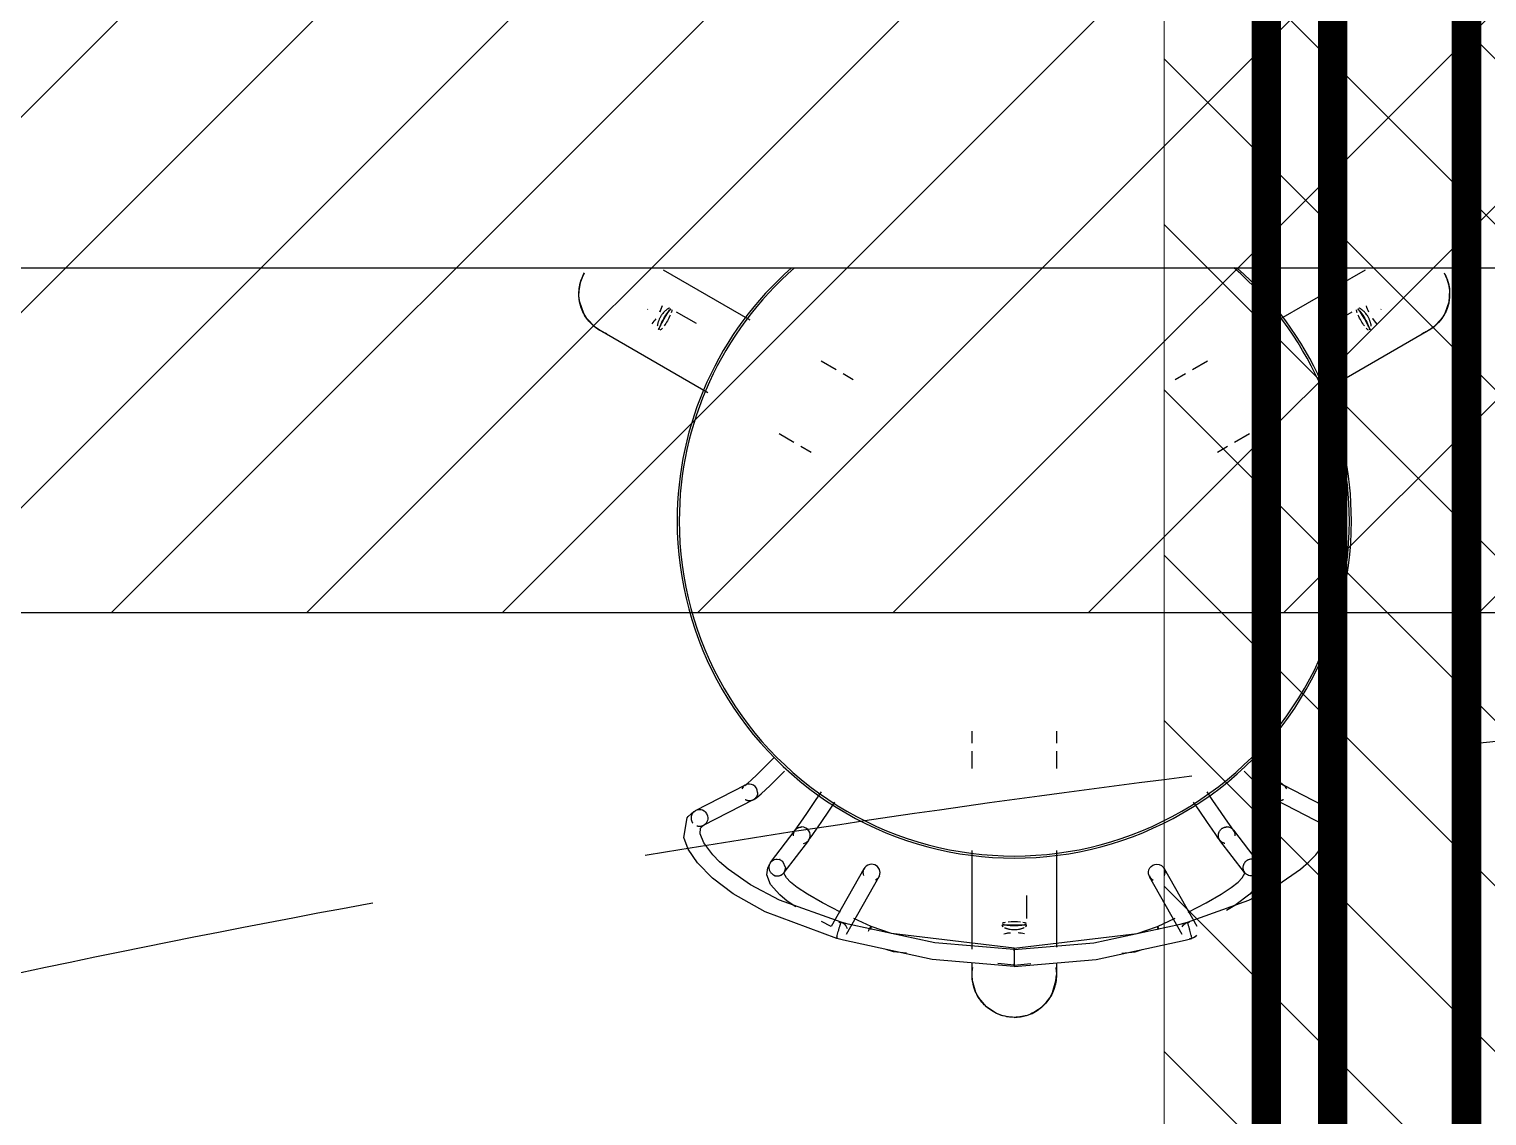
# Model space of a CAD drawing. Header units: millimetres. Extents: x 148480 to 578986, y 39883 to 155062.
# Drawn here: x 238236 to 239226, y 88385 to 89122 of the extents above; entities that cross this region are included whole.
import ezdxf

# ---------------------------------------------------------------- set-up
doc = ezdxf.new("R2010")
doc.units = ezdxf.units.MM
doc.linetypes.add('HIDDEN', pattern=[0.375, 0.25, -0.125])
doc.layers.add('CB-AC CABLE TRAY', color=213, linetype='Continuous', lineweight=15)
for name, color, linetype in [('Flooring', 44, 'Continuous'), ('I - MODULAR', 44, 'Continuous'), ('Layer4', 6, 'Continuous'), ('M HVAC DRAIN PIPE', 30, 'Continuous'), ('M-HVAC ELLIPTICAL DUCT', 6, 'Continuous'), ('M-HVAC VRV PIPE', 4, 'Continuous'), ('M-HVAC-INSULATION', 8, 'Continuous')]:
    doc.layers.add(name, color=color, linetype=linetype)

# ---------------------------------------------------------------- blocks, each defined once
blk = doc.blocks.new('GFC1')
at = {"color": 8}
for p, q in [((311406.22, 89883.2, 0), (311416.32, 89877.37, 0)), ((311658.19, 89877.37, 0), (311668.29, 89883.2, 0)), ((311421.09, 89874.62, 0), (311428, 89870.63, 0)), ((311646.51, 89870.63, 0), (311653.42, 89874.62, 0)), ((311387.72, 89827.83, 0), (311377.62, 89833.67, 0)), ((311696.89, 89833.67, 0), (311686.79, 89827.83, 0)), ((311399.4, 89821.09, 0), (311392.49, 89825.08, 0)), ((311682.02, 89825.08, 0), (311675.11, 89821.09, 0)), ((311508.65, 89623.91, 0), (311508.65, 89631.88, 0)), ((311565.86, 89631.88, 0), (311565.86, 89623.91, 0)), ((311508.66, 89606.74, 0), (311508.66, 89618.4, 0)), ((311565.86, 89618.4, 0), (311565.86, 89606.74, 0))]:
    blk.add_line(p, q, dxfattribs=at)
at = {"layer": 'Flooring', "color": 8, "linetype": 'HIDDEN', "ltscale": 1500}
for centre, radius, start, end in [((300007.7, 78255.06), 12777.77, 229.906974, 79.603181), ((312848.34, 80077), 9598.53, 16.540677, 121.958989)]:
    blk.add_arc(centre, radius, start, end, dxfattribs=at)
at = {"layer": 'I - MODULAR', "color": 8}
for p, q in [((311298.98, 89945.12, 0), (311357.86, 89911.13, 0)), ((311716.65, 89911.13, 0), (311775.53, 89945.12, 0)), ((311288.51, 89918.04, 0), (311288.32, 89918.25, 0)), ((311786.19, 89918.25, 0), (311786, 89918.04, 0)), ((311307.87, 89916.6, 0), (311321.41, 89908.78, 0)), ((311753.1, 89908.78, 0), (311766.64, 89916.6, 0)), ((311329.28, 89861.58, 0), (311256.26, 89903.74, 0)), ((311818.25, 89903.74, 0), (311745.23, 89861.58, 0)), ((311321.04, 89578.23, 0), (311354.84, 89595.46, 0)), ((311719.67, 89595.46, 0), (311753.47, 89578.23, 0)), ((311360.05, 89585.27, 0), (311326.24, 89568.04, 0)), ((311748.27, 89568.04, 0), (311714.46, 89585.27, 0)), ((311319.86, 89577.42, 0), (311315.94, 89573.97, 0)), ((311758.57, 89573.97, 0), (311750.15, 89566.24, 0)), ((311758.57, 89573.97, 0), (311754.65, 89577.42, 0)), ((311327.38, 89568.81, 0), (311324.36, 89566.24, 0)), ((311371.85, 89542.88, 0), (311388.52, 89564.75, 0)), ((311685.99, 89564.75, 0), (311702.66, 89542.88, 0)), ((311397.66, 89557.87, 0), (311380.96, 89535.95, 0)), ((311693.55, 89535.95, 0), (311676.85, 89557.87, 0)), ((311508.66, 89484.15, 0), (311508.66, 89551.01, 0)), ((311565.86, 89551.01, 0), (311565.86, 89485.31, 0)), ((311413.3, 89499.58, 0), (311435.49, 89538.85, 0)), ((311445.45, 89533.22, 0), (311423.26, 89493.95, 0)), ((311651.25, 89493.95, 0), (311629.06, 89533.22, 0)), ((311639.02, 89538.85, 0), (311661.21, 89499.58, 0)), ((311545.6, 89520.5, 0), (311545.6, 89504.87, 0)), ((311413.09, 89499.42, 0), (311406.5, 89502.84, 0)), ((311440.14, 89499.51, 0), (311428.49, 89504.88, 0)), ((311634.37, 89499.51, 0), (311646.35, 89505.03, 0)), ((311508.66, 89466.6, 0), (311508.66, 89474.56, 0)), ((311537.26, 89473.17, 0), (311526.02, 89474.41, 0)), ((311537.26, 89473.17, 0), (311548.49, 89474.41, 0)), ((311565.86, 89474.75, 0), (311565.86, 89466.6, 0))]:
    blk.add_line(p, q, dxfattribs=at)
at = {"layer": 'I - MODULAR', "color": 8, "linetype": 'Continuous', "elevation": 0}
blk.add_lwpolyline([(312855.19, 89946.23), (310155.19, 89946.23, -0.414214), (310005.19, 90096.23), (310005.19, 90996.23, -0.414214), (310155.19, 91146.23), (312855.19, 91146.23, -0.414214), (313005.19, 90996.23), (313005.19, 90096.23, -0.414214)], format="xyb", close=True, dxfattribs=at)
at = {"layer": 'I - MODULAR', "color": 8, "elevation": 0, "flags": 128}
for points in [[(311256.26, 89903.74), (311252.79, 89906.09), (311247.21, 89911.92), (311245.06, 89915.41), (311242.36, 89923), (311241.85, 89926.94), (311241.89, 89931.05), (311243.18, 89937.49), (311245.59, 89942.92)], [(311828.92, 89942.92), (311830.81, 89938.94), (311832.01, 89935.05), (311832.62, 89931.13), (311832.15, 89922.98), (311829.47, 89915.44), (311827.37, 89912.03), (311821.69, 89906.06), (311818.25, 89903.74)], [(311354.33, 89595.17), (311356.46, 89596.74), (311358.92, 89598.92), (311362.55, 89602.35), (311365.79, 89605.52), (311372.3, 89612.04), (311374.26, 89614.06)], [(311720.18, 89595.17), (311718.05, 89596.74), (311715.59, 89598.92), (311711.96, 89602.35), (311708.72, 89605.52), (311702.21, 89612.04), (311700.25, 89614.06)], [(311360.55, 89585.56), (311361.15, 89585.94), (311362.34, 89586.77), (311365.46, 89589.41), (311368.76, 89592.46), (311371.35, 89594.95), (311374.99, 89598.53), (311381.25, 89604.83)], [(311713.96, 89585.56), (311713.36, 89585.94), (311712.17, 89586.77), (311709.06, 89589.41), (311705.75, 89592.46), (311703.16, 89594.95), (311699.52, 89598.53), (311693.26, 89604.83)], [(311353.57, 89594.56), (311353.2, 89594.13), (311352.74, 89593.56), (311352.31, 89592.83)], [(311363.09, 89590.37), (311362.89, 89591.82), (311362.33, 89593.18), (311361.43, 89594.35), (311360.28, 89595.27), (311358.93, 89595.85), (311357.49, 89596.07), (311356.05, 89595.91), (311354.7, 89595.38), (311353.57, 89594.56)], [(311720.94, 89594.56), (311719.81, 89595.38), (311718.46, 89595.91), (311717.02, 89596.07), (311715.58, 89595.85), (311714.23, 89595.27), (311713.08, 89594.35), (311712.18, 89593.18), (311711.62, 89591.82), (311711.42, 89590.37)], [(311722.2, 89592.83), (311721.77, 89593.56), (311721.31, 89594.13), (311720.94, 89594.56)], [(311388.48, 89564.7), (311391.24, 89568.57), (311393.89, 89572.38), (311396.94, 89576.84), (311402.48, 89584.99), (311406.44, 89590.85)], [(311397.7, 89557.92), (311398.79, 89559.41), (311400.49, 89561.82), (311403.07, 89565.55), (311406.18, 89570.08), (311411.82, 89578.37), (311415.54, 89583.87)], [(311676.81, 89557.92), (311675.72, 89559.41), (311674.03, 89561.81), (311671.45, 89565.54), (311668.34, 89570.07), (311662.7, 89578.36), (311658.97, 89583.87)], [(311686.04, 89564.69), (311683.27, 89568.56), (311680.63, 89572.38), (311677.57, 89576.84), (311672.03, 89584.99), (311668.07, 89590.85)], [(311416.77, 89491.25), (311368.18, 89509.27), (311346.57, 89521.59), (311332.44, 89532.3), (311322.2, 89542.69), (311315.95, 89551.88), (311312.96, 89559.83), (311315.17, 89573.09), (311315.94, 89573.97)], [(311319.76, 89577.33), (311320.83, 89578.12), (311322.07, 89578.63), (311323.39, 89578.83), (311324.71, 89578.71), (311325.68, 89578.5), (311326.73, 89577.98), (311327.54, 89577.21), (311328.46, 89576.02), (311329.1, 89574.55), (311329.29, 89573.14)], [(311329.29, 89573.14), (311329.23, 89572.2), (311329, 89571.28), (311328.64, 89570.41), (311328.15, 89569.63), (311327.52, 89568.94)], [(311754.75, 89577.33), (311755.28, 89576.76), (311755.72, 89576.13), (311756.06, 89575.43), (311756.32, 89574.69), (311756.48, 89573.92), (311756.52, 89573.13)], [(311756.52, 89573.13), (311756.39, 89571.66), (311755.52, 89569.7), (311755.24, 89569.53)], [(311419.78, 89502.28), (311378.04, 89517.26), (311358.32, 89527.68), (311343.07, 89538.31), (311337.33, 89543.31), (311332.69, 89548.04), (311326.58, 89556.28), (311324.15, 89562.28), (311324.36, 89566.24)], [(311397.79, 89558.06), (311398.33, 89559.07), (311398.71, 89560.4), (311398.74, 89561.76), (311398.43, 89563.12), (311397.81, 89564.37), (311396.9, 89565.43), (311395.76, 89566.24), (311394.47, 89566.77), (311393.09, 89566.96)], [(311654.73, 89502.28), (311696.47, 89517.26), (311716.19, 89527.68), (311731.44, 89538.31), (311737.18, 89543.31), (311741.82, 89548.04), (311747.93, 89556.28), (311750.36, 89562.28), (311750.15, 89566.24)], [(311686.13, 89564.56), (311685.77, 89565.02), (311685.28, 89565.52), (311684.73, 89565.97), (311684.13, 89566.33), (311683.5, 89566.61), (311682.82, 89566.81), (311682.13, 89566.93), (311681.42, 89566.96)], [(311687.08, 89560.87), (311687.05, 89562.24), (311686.66, 89563.57), (311686.13, 89564.56)], [(311751.26, 89567.45), (311749.71, 89567.54), (311748.24, 89568.05), (311746.99, 89568.94)], [(311394.33, 89555.77), (311394.94, 89555.93), (311395.52, 89556.16), (311396.07, 89556.44), (311396.59, 89556.79), (311397.06, 89557.21), (311397.49, 89557.66), (311397.79, 89558.06)], [(311371.7, 89542.67), (311372.27, 89543.36), (311372.96, 89543.97), (311373.74, 89544.45), (311374.59, 89544.8), (311375.49, 89545.01), (311376.41, 89545.06)], [(311376.41, 89545.06), (311378.36, 89544.92), (311377.92, 89544.93), (311380.03, 89543.67), (311382.08, 89539.25), (311381.11, 89536.16)], [(311702.81, 89542.67), (311703.78, 89539.47), (311701.47, 89534.93), (311699.78, 89533.91), (311700.04, 89533.9), (311698.11, 89533.76)], [(311388.93, 89512.83), (311383.24, 89516.67), (311378.06, 89520.83), (311371.76, 89528.03), (311369.4, 89534.39), (311370.07, 89539.26), (311371.1, 89541.54), (311371.15, 89541.66)], [(311419.33, 89509.1), (311407.14, 89515.37), (311396.9, 89521.26), (311390.02, 89525.88), (311385.4, 89529.6), (311382.63, 89532.45), (311380.78, 89535.57), (311381.66, 89537.16)], [(311440.47, 89541.72), (311439.14, 89541.57), (311437.87, 89541.11), (311436.75, 89540.37), (311435.85, 89539.41), (311435.2, 89538.26)], [(311445.74, 89533.81), (311446.18, 89535.99), (311445.73, 89538.2), (311444.51, 89540.03), (311442.69, 89541.26), (311440.47, 89541.72)], [(311628.77, 89533.81), (311629.42, 89532.66), (311630.32, 89531.7), (311631.44, 89530.96)], [(311639.31, 89533.87), (311639.75, 89536.08), (311639.31, 89538.26)], [(311655.18, 89509.1), (311667.38, 89515.37), (311677.61, 89521.26), (311684.49, 89525.88), (311689.11, 89529.6), (311691.88, 89532.45), (311693.73, 89535.56), (311692.97, 89536.88), (311692.86, 89537.15)], [(311703.36, 89541.66), (311704.53, 89539.01), (311704.76, 89532.53), (311702.49, 89527.61), (311697.07, 89521.38), (311686.96, 89513.67), (311681.35, 89510.21)], [(311698.11, 89533.76), (311697.19, 89533.82), (311696.29, 89534.03), (311695.44, 89534.37), (311694.66, 89534.86), (311693.97, 89535.47), (311693.4, 89536.16)], [(311537.26, 89483.7), (311483.37, 89488.32), (311424.59, 89501.09), (311419.78, 89502.28)], [(311537.26, 89484.61), (311453.83, 89494.7), (311440.14, 89499.51)], [(311537.26, 89483.7), (311591.14, 89488.32), (311649.92, 89501.09), (311654.73, 89502.28)], [(311537.26, 89484.61), (311620.68, 89494.7), (311634.37, 89499.51)], [(311537.26, 89472.26), (311481.62, 89477.01), (311421.31, 89490.12), (311416.77, 89491.25)], [(311464.21, 89481.24), (311455.25, 89482.23), (311450.43, 89483.9)], [(311537.26, 89472.26), (311592.89, 89477.01), (311653.2, 89490.12), (311657.74, 89491.25)], [(311610.3, 89481.24), (311619.26, 89482.23), (311624.08, 89483.9)], [(311537.26, 89437.77), (311532.86, 89438.12), (311528.89, 89439.03), (311525.2, 89440.46), (311518.37, 89444.95), (311513.18, 89451.03), (311511.28, 89454.55), (311508.95, 89462.46), (311508.66, 89466.6)], [(311537.26, 89437.77), (311541.59, 89438.11), (311545.59, 89439.02), (311549.29, 89440.45), (311552.84, 89442.43), (311556.07, 89444.89), (311558.91, 89447.77), (311561.33, 89451.04), (311563.25, 89454.59), (311565.56, 89462.46), (311565.85, 89466.6)]]:
    blk.add_lwpolyline(points, dxfattribs=at)
at = {"layer": 'I - MODULAR', "color": 8}
for radius, start, end in [(228.8, 131.40513, 180), (228.8, 131.40513, 180), (227.37, 130.96276, 180), (227.37, 0, 49.03724), (228.8, 0, 48.59487), (228.8, 0, 48.59487), (228.8, 180, 0), (228.8, 180, 0), (227.37, 180, 0)]:
    blk.add_arc((311537.26, 89774.62, 0), radius, start, end, dxfattribs=at)
at = {"layer": 'I - MODULAR', "color": 8, "extrusion": (0, 0, -1)}
for centre, major_axis, ratio, start_param, end_param in [((311300.62, 89911.15, 0), (-4.17, -7.23), 0.173648, 0.261799, 2.879793), ((311300.62, 89911.15, 0), (-4.17, -7.23), 0.173648, 3.403392, 3.926991), ((311773.89, 89911.15, 0), (4.17, -7.23), 0.173648, 2.356194, 2.879793), ((311773.89, 89911.15, 0), (4.17, -7.23), 0.173648, 3.403392, 6.021386), ((311300.62, 89911.15, 0), (-4.17, -7.23), 0.173648, 4.18879, 5.235988), ((311773.89, 89911.15, 0), (4.17, -7.23), 0.173648, 1.047198, 2.094395), ((311300.62, 89911.15, 0), (-4.17, -7.23), 0.173648, 5.497787, 6.021386), ((311773.89, 89911.15, 0), (4.17, -7.23), 0.173648, 0.261799, 0.785398), ((311440.47, 89536.03, 0), (4.98, -2.81), 0.992436, 2.248945, 3.041791), ((311440.47, 89536.03, 0), (4.98, -2.81), 0.992436, 6.183384, 6.879071), ((311634.04, 89536.03, 0), (-4.98, -2.81), 0.992436, 0.099802, 2.081916), ((311634.04, 89536.03, 0), (-4.98, -2.81), 0.992436, 2.081916, 3.241394), ((311418.28, 89496.76, 0), (4.98, -2.81), 0.992436, 4.201269, 5.531684), ((311537.26, 89501.31, 0), (8.35, 0), 0.173648, 4.18879, 5.235988), ((311656.23, 89496.76, 0), (-4.98, -2.81), 0.992436, 0.957956, 2.081916), ((311537.26, 89501.31, 0), (8.35, 0), 0.173648, 3.403392, 3.926991), ((311537.26, 89501.31, 0), (8.35, 0), 0.173648, 0.261799, 2.879793), ((311537.26, 89501.31, 0), (8.35, 0), 0.173648, 5.497787, 6.021386), ((311656.23, 89496.76, 0), (-4.98, -2.81), 0.992436, 4.258135, 5.223509)]:
    blk.add_ellipse(centre, major_axis=major_axis, ratio=ratio, start_param=start_param, end_param=end_param, dxfattribs=at)
at = {"layer": 'I - MODULAR', "color": 8}
for points, knots in [([(311260.78, 89901.62, 0), (311259.21, 89902.2, 0), (311256.18, 89903.64, 0), (311252.05, 89906.5, 0), (311248.51, 89910.05, 0), (311245.59, 89914.13, 0), (311243.46, 89918.69, 0), (311242.1, 89923.56, 0), (311241.66, 89928.55, 0), (311242.19, 89935.27, 0), (311243.89, 89939.89, 0), (311245.6, 89942.92, 0)], [-0.5555556, -0.5555556, -0.5555556, -0.5555556, -0.5, -0.4444444, -0.3888889, -0.3333333, -0.2777778, -0.2222222, -0.1666667, -0.1111111, 0, 0, 0, 0]), ([(311260.79, 89901.62, 0), (311259.62, 89902.05, 0), (311257.54, 89902.97, 0), (311254.61, 89904.7, 0), (311251.63, 89906.92, 0), (311248.51, 89910.05, 0), (311245.59, 89914.14, 0), (311243.46, 89918.69, 0), (311242.1, 89923.53, 0), (311241.66, 89928.54, 0), (311242.06, 89933.59, 0), (311243.33, 89938.32, 0), (311244.74, 89941.4, 0), (311245.6, 89942.92, 0)], [-0.5555556, -0.5555556, -0.5555556, -0.5555556, -0.5138889, -0.4791667, -0.4444444, -0.3888889, -0.3333333, -0.2777778, -0.2222222, -0.1666667, -0.1111111, -0.0555556, 0, 0, 0, 0]), ([(311828.91, 89942.92, 0), (311831.05, 89939.13, 0), (311832.9, 89933.29, 0), (311832.7, 89925.76, 0), (311831.92, 89921.74, 0), (311830.97, 89918.72, 0), (311829.72, 89915.81, 0), (311827.7, 89912.26, 0), (311824.31, 89908.08, 0), (311820.29, 89904.88, 0), (311816.59, 89902.79, 0), (311814.69, 89901.97, 0), (311813.72, 89901.62, 0)], [-1, -1, -1, -1, -0.8611111, -0.7916667, -0.7569444, -0.7222222, -0.6875, -0.6527778, -0.5833333, -0.5138889, -0.4791667, -0.4444444, -0.4444444, -0.4444444, -0.4444444]), ([(311828.91, 89942.92, 0), (311830.62, 89939.89, 0), (311832.32, 89935.27, 0), (311832.85, 89928.55, 0), (311832.41, 89923.56, 0), (311831.05, 89918.69, 0), (311828.92, 89914.13, 0), (311826, 89910.05, 0), (311822.46, 89906.5, 0), (311818.34, 89903.64, 0), (311815.3, 89902.2, 0), (311813.73, 89901.62, 0)], [-1, -1, -1, -1, -0.8888889, -0.8333333, -0.7777778, -0.7222222, -0.6666667, -0.6111111, -0.5555556, -0.5, -0.4444444, -0.4444444, -0.4444444, -0.4444444]), ([(311298.23, 89920.53, 0), (311298.06, 89919.92, 0), (311297.62, 89918.52, 0), (311296.99, 89917.15, 0), (311296.62, 89916.37, 0)], [-0.07703691, -0.07703691, -0.07703691, -0.07703691, -0.05555556, -0.0274858, -0.0274858, -0.0274858, -0.0274858]), ([(311303.23, 89919.04, 0), (311303.03, 89918.99, 0), (311302.66, 89918.84, 0), (311302.06, 89918.49, 0), (311301.56, 89918.16, 0), (311301.02, 89917.75, 0), (311300.46, 89917.27, 0), (311299.89, 89916.72, 0), (311299.12, 89915.9, 0), (311298.17, 89914.74, 0), (311297.49, 89913.68, 0), (311297.17, 89913.14, 0)], [-0.8571429, -0.8571429, -0.8571429, -0.8571429, -0.7142857, -0.6428571, -0.5714286, -0.5, -0.4285714, -0.3571429, -0.2857143, -0.1428571, 0, 0, 0, 0]), ([(311299.69, 89911.69, 0), (311300, 89912.23, 0), (311300.64, 89913.31, 0), (311301.43, 89914.57, 0), (311302.02, 89915.49, 0), (311302.43, 89916.13, 0), (311302.8, 89916.72, 0), (311303.13, 89917.25, 0), (311303.4, 89917.72, 0), (311303.53, 89917.99, 0), (311303.59, 89918.11, 0)], [-1, -1, -1, -1, -0.8571429, -0.7142857, -0.6428571, -0.5714286, -0.5, -0.4285714, -0.3571429, -0.2857143, -0.2857143, -0.2857143, -0.2857143]), ([(311770.92, 89918.11, 0), (311770.98, 89917.99, 0), (311771.11, 89917.72, 0), (311771.38, 89917.25, 0), (311771.71, 89916.72, 0), (311772.08, 89916.13, 0), (311772.49, 89915.49, 0), (311773.08, 89914.57, 0), (311773.87, 89913.31, 0), (311774.51, 89912.23, 0), (311774.83, 89911.69, 0)], [-0.7142857, -0.7142857, -0.7142857, -0.7142857, -0.6428571, -0.5714286, -0.5, -0.4285714, -0.3571429, -0.2857143, -0.1428571, 0, 0, 0, 0]), ([(311777.34, 89913.14, 0), (311777.02, 89913.68, 0), (311776.34, 89914.74, 0), (311775.39, 89915.9, 0), (311774.62, 89916.72, 0), (311774.05, 89917.27, 0), (311773.49, 89917.75, 0), (311772.95, 89918.16, 0), (311772.45, 89918.49, 0), (311771.85, 89918.84, 0), (311771.48, 89918.99, 0), (311771.28, 89919.04, 0)], [-1, -1, -1, -1, -0.8571429, -0.7142857, -0.6428571, -0.5714286, -0.5, -0.4285714, -0.3571429, -0.2857143, -0.1428571, -0.1428571, -0.1428571, -0.1428571]), ([(311297.17, 89913.14, 0), (311296.86, 89912.59, 0), (311296.29, 89911.47, 0), (311295.75, 89910.07, 0), (311295.43, 89908.99, 0), (311295.24, 89908.22, 0), (311295.11, 89907.5, 0), (311295.05, 89907.05, 0), (311295.03, 89906.84, 0)], [-1, -1, -1, -1, -0.8571429, -0.7142857, -0.6428571, -0.5714286, -0.5, -0.4285714, -0.4285714, -0.4285714, -0.4285714]), ([(311295.65, 89904.62, 0), (311295.78, 89904.71, 0), (311295.99, 89904.95, 0), (311296.32, 89905.46, 0), (311296.59, 89905.93, 0), (311296.89, 89906.47, 0), (311297.21, 89907.09, 0), (311297.56, 89907.76, 0), (311298.06, 89908.73, 0), (311298.76, 89910.05, 0), (311299.37, 89911.14, 0), (311299.69, 89911.69, 0)], [-0.8571429, -0.8571429, -0.8571429, -0.8571429, -0.7142857, -0.6428571, -0.5714286, -0.5, -0.4285714, -0.3571429, -0.2857143, -0.1428571, 0, 0, 0, 0]), ([(311774.83, 89911.69, 0), (311775.14, 89911.14, 0), (311775.75, 89910.05, 0), (311776.45, 89908.73, 0), (311776.95, 89907.76, 0), (311777.3, 89907.09, 0), (311777.62, 89906.47, 0), (311777.92, 89905.93, 0), (311778.19, 89905.46, 0), (311778.52, 89904.95, 0), (311778.73, 89904.71, 0), (311778.86, 89904.62, 0)], [-1, -1, -1, -1, -0.8571429, -0.7142857, -0.6428571, -0.5714286, -0.5, -0.4285714, -0.3571429, -0.2857143, -0.1428571, -0.1428571, -0.1428571, -0.1428571]), ([(311779.48, 89906.84, 0), (311779.46, 89907.05, 0), (311779.4, 89907.5, 0), (311779.27, 89908.22, 0), (311779.08, 89908.99, 0), (311778.76, 89910.07, 0), (311778.22, 89911.47, 0), (311777.65, 89912.59, 0), (311777.34, 89913.14, 0)], [-0.5714286, -0.5714286, -0.5714286, -0.5714286, -0.5, -0.4285714, -0.3571429, -0.2857143, -0.1428571, 0, 0, 0, 0]), ([(311783.31, 89908.42, 0), (311782.83, 89908.91, 0), (311781.83, 89909.99, 0), (311780.95, 89911.23, 0), (311780.48, 89911.91, 0)], [-0.07874903, -0.07874903, -0.07874903, -0.07874903, -0.05555556, -0.02873291, -0.02873291, -0.02873291, -0.02873291]), ([(311361.33, 89586.18, 0), (311361.17, 89586.02, 0), (311360.9, 89585.8, 0), (311360.51, 89585.53, 0), (311360.21, 89585.35, 0), (311359.88, 89585.19, 0), (311359.55, 89585.04, 0), (311359.2, 89584.92, 0), (311358.84, 89584.82, 0), (311358.49, 89584.74, 0), (311358.13, 89584.69, 0), (311357.77, 89584.66, 0), (311357.41, 89584.66, 0), (311357.04, 89584.68, 0), (311356.68, 89584.72, 0), (311356.32, 89584.79, 0), (311355.96, 89584.88, 0), (311355.61, 89584.99, 0), (311355.15, 89585.17, 0), (311354.82, 89585.33, 0), (311354.61, 89585.46, 0)], [0, 0, 0, 0, 0.0555556, 0.0833333, 0.1111111, 0.1388889, 0.1666667, 0.1944444, 0.2222222, 0.25, 0.2777778, 0.3055556, 0.3333333, 0.3611111, 0.3888889, 0.4166667, 0.4444444, 0.4722222, 0.5, 0.5555556, 0.5555556, 0.5555556, 0.5555556]), ([(311363.09, 89590.36, 0), (311363.1, 89590.08, 0), (311363.07, 89589.66, 0), (311362.98, 89589.14, 0), (311362.9, 89588.8, 0), (311362.8, 89588.47, 0), (311362.69, 89588.16, 0), (311362.55, 89587.84, 0), (311362.41, 89587.58, 0), (311362.26, 89587.32, 0), (311362.13, 89587.13, 0), (311361.99, 89586.95, 0), (311361.85, 89586.78, 0), (311361.68, 89586.6, 0), (311361.54, 89586.42, 0), (311361.41, 89586.28, 0), (311361.35, 89586.2, 0), (311361.33, 89586.18, 0)], [0, 0, 0, 0, 0.166667, 0.25, 0.3125, 0.375, 0.458333, 0.510417, 0.583333, 0.635417, 0.6875, 0.729167, 0.770833, 0.822917, 0.895833, 0.958333, 1, 1, 1, 1]), ([(311713.18, 89586.18, 0), (311713.16, 89586.2, 0), (311713.1, 89586.28, 0), (311712.99, 89586.41, 0), (311712.84, 89586.58, 0), (311712.68, 89586.77, 0), (311712.52, 89586.95, 0), (311712.39, 89587.13, 0), (311712.25, 89587.32, 0), (311712.11, 89587.56, 0), (311711.96, 89587.83, 0), (311711.82, 89588.14, 0), (311711.71, 89588.47, 0), (311711.61, 89588.8, 0), (311711.53, 89589.14, 0), (311711.46, 89589.52, 0), (311711.42, 89589.94, 0), (311711.42, 89590.22, 0), (311711.42, 89590.36, 0)], [0, 0, 0, 0, 0.041667, 0.104167, 0.161458, 0.229167, 0.270833, 0.3125, 0.364583, 0.416667, 0.479167, 0.541667, 0.625, 0.6875, 0.75, 0.833333, 0.916667, 1, 1, 1, 1]), ([(311719.9, 89585.46, 0), (311719.69, 89585.33, 0), (311719.36, 89585.17, 0), (311718.9, 89584.99, 0), (311718.55, 89584.88, 0), (311718.19, 89584.79, 0), (311717.83, 89584.72, 0), (311717.47, 89584.68, 0), (311717.1, 89584.66, 0), (311716.74, 89584.66, 0), (311716.38, 89584.69, 0), (311716.02, 89584.74, 0), (311715.67, 89584.82, 0), (311715.31, 89584.92, 0), (311714.96, 89585.04, 0), (311714.63, 89585.19, 0), (311714.3, 89585.35, 0), (311714, 89585.53, 0), (311713.61, 89585.8, 0), (311713.35, 89586.02, 0), (311713.18, 89586.18, 0)], [0.4444444, 0.4444444, 0.4444444, 0.4444444, 0.5, 0.5277778, 0.5555556, 0.5833333, 0.6111111, 0.6388889, 0.6666667, 0.6944444, 0.7222222, 0.75, 0.7777778, 0.8055556, 0.8333333, 0.8611111, 0.8888889, 0.9166667, 0.9444444, 1, 1, 1, 1]), ([(311319.76, 89577.32, 0), (311319.66, 89577.23, 0), (311319.5, 89577.07, 0), (311319.28, 89576.83, 0), (311319.09, 89576.58, 0), (311318.91, 89576.32, 0), (311318.74, 89576.04, 0), (311318.59, 89575.76, 0), (311318.44, 89575.43, 0), (311318.3, 89575.06, 0), (311318.18, 89574.69, 0), (311318.09, 89574.31, 0), (311318.01, 89573.79, 0), (311317.99, 89573.4, 0), (311317.99, 89573.14, 0)], [0, 0, 0, 0, 0.083333, 0.145833, 0.208333, 0.291667, 0.354167, 0.416667, 0.5, 0.583333, 0.666667, 0.75, 0.833333, 1, 1, 1, 1]), ([(311317.99, 89573.14, 0), (311317.99, 89573.03, 0), (311317.98, 89572.81, 0), (311318, 89572.44, 0), (311318.05, 89572.04, 0), (311318.12, 89571.68, 0), (311318.21, 89571.37, 0), (311318.32, 89571, 0), (311318.52, 89570.52, 0), (311318.76, 89570.09, 0), (311318.93, 89569.82, 0), (311319.01, 89569.72, 0), (311319.04, 89569.68, 0)], [0, 0, 0, 0, 0.0277778, 0.0555556, 0.0833333, 0.1111111, 0.125, 0.1388889, 0.1666667, 0.1944444, 0.2083333, 0.2222222, 0.2222222, 0.2222222, 0.2222222]), ([(311745.22, 89573.14, 0), (311745.21, 89572.82, 0), (311745.25, 89572.35, 0), (311745.36, 89571.81, 0), (311745.44, 89571.5, 0), (311745.5, 89571.28, 0), (311745.58, 89571.06, 0), (311745.67, 89570.84, 0), (311745.77, 89570.62, 0), (311745.87, 89570.42, 0), (311745.98, 89570.21, 0), (311746.1, 89570.01, 0), (311746.22, 89569.82, 0), (311746.36, 89569.63, 0), (311746.5, 89569.45, 0), (311746.7, 89569.22, 0), (311746.87, 89569.05, 0), (311746.98, 89568.95, 0)], [0, 0, 0, 0, 0.2, 0.3, 0.35, 0.4, 0.45, 0.5, 0.55, 0.6, 0.65, 0.7, 0.75, 0.8, 0.85, 0.9, 1, 1, 1, 1]), ([(311754.76, 89577.32, 0), (311754.6, 89577.47, 0), (311754.35, 89577.68, 0), (311754, 89577.93, 0), (311753.72, 89578.1, 0), (311753.43, 89578.25, 0), (311753.13, 89578.39, 0), (311752.82, 89578.52, 0), (311752.5, 89578.62, 0), (311752.18, 89578.7, 0), (311751.86, 89578.77, 0), (311751.56, 89578.81, 0), (311751.29, 89578.83, 0), (311750.96, 89578.84, 0), (311750.59, 89578.83, 0), (311750.24, 89578.79, 0), (311749.92, 89578.74, 0), (311749.64, 89578.69, 0), (311749.33, 89578.64, 0), (311749.08, 89578.58, 0), (311748.85, 89578.5, 0), (311748.69, 89578.41, 0), (311748.6, 89578.32, 0), (311748.49, 89578.22, 0), (311748.34, 89578.11, 0), (311748.06, 89577.95, 0), (311747.62, 89577.7, 0), (311747.23, 89577.42, 0), (311746.99, 89577.22, 0), (311746.79, 89577.03, 0), (311746.58, 89576.8, 0), (311746.38, 89576.54, 0), (311746.2, 89576.27, 0), (311746.05, 89576.01, 0), (311745.86, 89575.69, 0), (311745.67, 89575.3, 0), (311745.51, 89574.88, 0), (311745.4, 89574.52, 0), (311745.32, 89574.17, 0), (311745.24, 89573.7, 0), (311745.22, 89573.36, 0), (311745.22, 89573.14, 0)], [0, 0, 0, 0, 0.05, 0.075, 0.1, 0.125, 0.15, 0.175, 0.2, 0.225, 0.25, 0.275, 0.29375, 0.3125, 0.35, 0.375, 0.39375, 0.425, 0.45, 0.475, 0.5, 0.525, 0.55, 0.575, 0.59375, 0.6125, 0.65, 0.675, 0.6875, 0.703125, 0.725, 0.75, 0.775, 0.79375, 0.8125, 0.85, 0.875, 0.9, 0.925, 0.95, 1, 1, 1, 1]), ([(311321.83, 89567.76, 0), (311321.89, 89567.74, 0), (311322.13, 89567.66, 0), (311322.51, 89567.56, 0), (311322.95, 89567.48, 0), (311323.33, 89567.44, 0), (311323.71, 89567.43, 0), (311324.22, 89567.45, 0), (311324.86, 89567.53, 0), (311325.48, 89567.71, 0), (311325.96, 89567.9, 0), (311326.42, 89568.12, 0), (311326.96, 89568.46, 0), (311327.35, 89568.78, 0), (311327.53, 89568.95, 0)], [0.5555556, 0.5555556, 0.5555556, 0.5555556, 0.5694444, 0.6111111, 0.6388889, 0.6666667, 0.6944444, 0.7222222, 0.7777778, 0.8333333, 0.8611111, 0.8888889, 0.9444444, 1, 1, 1, 1]), ([(311387.43, 89560.9, 0), (311387.42, 89561.01, 0), (311387.4, 89561.25, 0), (311387.4, 89561.59, 0), (311387.42, 89561.93, 0), (311387.46, 89562.27, 0), (311387.53, 89562.62, 0), (311387.63, 89562.97, 0), (311387.73, 89563.28, 0), (311387.83, 89563.54, 0), (311387.94, 89563.78, 0), (311388.08, 89564.07, 0), (311388.24, 89564.35, 0), (311388.36, 89564.53, 0), (311388.41, 89564.6, 0)], [0.6666667, 0.6666667, 0.6666667, 0.6666667, 0.6944444, 0.7222222, 0.75, 0.7777778, 0.8055556, 0.8333333, 0.8611111, 0.8819444, 0.9027778, 0.9305556, 0.9722222, 1, 1, 1, 1]), ([(311388.41, 89564.6, 0), (311388.46, 89564.67, 0), (311388.55, 89564.8, 0), (311388.71, 89564.98, 0), (311388.87, 89565.17, 0), (311389.05, 89565.36, 0), (311389.25, 89565.54, 0), (311389.45, 89565.71, 0), (311389.73, 89565.94, 0), (311390.02, 89566.13, 0), (311390.32, 89566.3, 0), (311390.57, 89566.43, 0), (311391.02, 89566.62, 0), (311391.64, 89566.82, 0), (311392.38, 89566.94, 0), (311392.85, 89566.96, 0), (311393.09, 89566.96, 0)], [0, 0, 0, 0, 0.0625, 0.109375, 0.15625, 0.203125, 0.246094, 0.296875, 0.34375, 0.4375, 0.484375, 0.53125, 0.59375, 0.75, 0.875, 1, 1, 1, 1]), ([(311676.75, 89558.01, 0), (311676.7, 89558.09, 0), (311676.6, 89558.24, 0), (311676.45, 89558.49, 0), (311676.32, 89558.73, 0), (311676.22, 89558.97, 0), (311676.09, 89559.27, 0), (311675.97, 89559.63, 0), (311675.86, 89560.03, 0), (311675.8, 89560.38, 0), (311675.76, 89560.72, 0), (311675.74, 89561.06, 0), (311675.74, 89561.4, 0), (311675.77, 89561.75, 0), (311675.81, 89562.09, 0), (311675.9, 89562.55, 0), (311676.06, 89563.11, 0), (311676.34, 89563.76, 0), (311676.68, 89564.37, 0), (311677.11, 89564.93, 0), (311677.6, 89565.44, 0), (311678.14, 89565.88, 0), (311678.74, 89566.25, 0), (311679.27, 89566.51, 0), (311679.7, 89566.67, 0), (311680.04, 89566.77, 0), (311680.38, 89566.85, 0), (311680.84, 89566.93, 0), (311681.19, 89566.95, 0), (311681.42, 89566.96, 0)], [0, 0, 0, 0, 0.027778, 0.055556, 0.083333, 0.104167, 0.125, 0.166667, 0.194444, 0.222222, 0.25, 0.277778, 0.305556, 0.333333, 0.361111, 0.388889, 0.444444, 0.5, 0.555556, 0.611111, 0.666667, 0.722222, 0.777778, 0.833333, 0.861111, 0.888889, 0.916667, 0.944444, 1, 1, 1, 1]), ([(311680.18, 89555.77, 0), (311680.08, 89555.79, 0), (311679.88, 89555.84, 0), (311679.58, 89555.93, 0), (311679.29, 89556.03, 0), (311679.01, 89556.15, 0), (311678.75, 89556.27, 0), (311678.53, 89556.39, 0), (311678.31, 89556.52, 0), (311678.07, 89556.68, 0), (311677.84, 89556.85, 0), (311677.64, 89557.02, 0), (311677.47, 89557.18, 0), (311677.3, 89557.35, 0), (311677.11, 89557.55, 0), (311676.92, 89557.78, 0), (311676.81, 89557.93, 0), (311676.75, 89558.01, 0)], [0.2222222, 0.2222222, 0.2222222, 0.2222222, 0.2777778, 0.3333333, 0.3888889, 0.4444444, 0.5, 0.5416667, 0.5833333, 0.6388889, 0.6944444, 0.7361111, 0.7777778, 0.8194444, 0.8611111, 0.9166667, 1, 1, 1, 1]), ([(311371.73, 89542.71, 0), (311371.64, 89542.58, 0), (311371.43, 89542.26, 0), (311371.16, 89541.71, 0), (311370.96, 89541.16, 0), (311370.84, 89540.7, 0), (311370.77, 89540.27, 0), (311370.74, 89539.9, 0), (311370.72, 89539.52, 0), (311370.74, 89538.96, 0), (311370.88, 89538.18, 0), (311371.15, 89537.36, 0), (311371.57, 89536.56, 0), (311372.1, 89535.85, 0), (311372.89, 89535.06, 0), (311373.64, 89534.58, 0), (311374.11, 89534.34, 0), (311374.38, 89534.2, 0), (311374.63, 89534.08, 0), (311374.78, 89533.99, 0), (311374.84, 89533.92, 0), (311374.94, 89533.85, 0), (311374.65, 89533.88, 0), (311374.34, 89533.94, 0), (311374.57, 89533.86, 0), (311375.11, 89533.78, 0), (311375.67, 89533.73, 0), (311376.14, 89533.74, 0), (311376.41, 89533.77, 0)], [0, 0, 0, 0, 0.05, 0.1, 0.125, 0.15, 0.175, 0.1875, 0.2, 0.225, 0.25, 0.275, 0.3, 0.325, 0.35, 0.4, 0.425, 0.45, 0.475, 0.525, 0.575, 0.6375, 0.7, 0.75, 0.85, 0.9, 0.95, 1, 1, 1, 1]), ([(311698.11, 89545.06, 0), (311697.68, 89545.06, 0), (311697.06, 89544.98, 0), (311696.36, 89544.77, 0), (311695.98, 89544.62, 0), (311695.7, 89544.49, 0), (311695.42, 89544.34, 0), (311695.08, 89544.13, 0), (311694.51, 89543.72, 0), (311693.79, 89543, 0), (311693.2, 89542.17, 0), (311692.84, 89541.44, 0), (311692.63, 89540.86, 0), (311692.49, 89540.25, 0), (311692.42, 89539.62, 0), (311692.43, 89538.98, 0), (311692.5, 89538.36, 0), (311692.64, 89537.75, 0), (311692.91, 89536.98, 0), (311693.2, 89536.45, 0), (311693.43, 89536.12, 0)], [0, 0, 0, 0, 0.1, 0.15, 0.175, 0.2, 0.225, 0.25, 0.3, 0.4, 0.5, 0.55, 0.6, 0.65, 0.7, 0.75, 0.8, 0.85, 0.9, 1, 1, 1, 1]), ([(311702.78, 89542.71, 0), (311702.7, 89542.83, 0), (311702.57, 89543, 0), (311702.37, 89543.22, 0), (311702.22, 89543.39, 0), (311702.06, 89543.55, 0), (311701.89, 89543.7, 0), (311701.71, 89543.85, 0), (311701.53, 89543.99, 0), (311701.34, 89544.12, 0), (311701.15, 89544.25, 0), (311700.95, 89544.36, 0), (311700.75, 89544.47, 0), (311700.55, 89544.57, 0), (311700.27, 89544.68, 0), (311699.77, 89544.86, 0), (311699.02, 89545.03, 0), (311698.41, 89545.07, 0), (311698.11, 89545.06, 0)], [0, 0, 0, 0, 0.083333, 0.125, 0.166667, 0.208333, 0.25, 0.291667, 0.333333, 0.375, 0.416667, 0.458333, 0.5, 0.541667, 0.583333, 0.666667, 0.833333, 1, 1, 1, 1]), ([(311376.41, 89533.77, 0), (311376.71, 89533.76, 0), (311377.32, 89533.8, 0), (311378.07, 89533.97, 0), (311378.57, 89534.14, 0), (311378.84, 89534.26, 0), (311379.05, 89534.36, 0), (311379.25, 89534.47, 0), (311379.45, 89534.58, 0), (311379.64, 89534.71, 0), (311379.83, 89534.84, 0), (311380.01, 89534.98, 0), (311380.19, 89535.13, 0), (311380.36, 89535.28, 0), (311380.52, 89535.44, 0), (311380.67, 89535.6, 0), (311380.87, 89535.83, 0), (311381, 89536, 0), (311381.08, 89536.12, 0)], [0, 0, 0, 0, 0.166667, 0.333333, 0.416667, 0.458333, 0.5, 0.541667, 0.583333, 0.625, 0.666667, 0.708333, 0.75, 0.791667, 0.833333, 0.875, 0.916667, 1, 1, 1, 1]), ([(311416.89, 89492.13, 0), (311416.92, 89492.3, 0), (311417, 89492.68, 0), (311417.23, 89493.63, 0), (311417.59, 89495.08, 0), (311418.02, 89496.71, 0), (311418.38, 89498, 0), (311418.64, 89498.92, 0), (311418.9, 89499.78, 0), (311419.13, 89500.54, 0), (311419.34, 89501.19, 0), (311419.57, 89501.88, 0), (311419.69, 89502.16, 0), (311419.74, 89502.24, 0)], [0, 0, 0, 0, 0.0555556, 0.1111111, 0.2222222, 0.3333333, 0.3888889, 0.4444444, 0.5, 0.5555556, 0.6111111, 0.6666667, 0.7777778, 0.7777778, 0.7777778, 0.7777778]), ([(311438.27, 89496.25, 0), (311438.41, 89496.53, 0), (311438.67, 89497.08, 0), (311439.04, 89497.82, 0), (311439.38, 89498.45, 0), (311439.66, 89498.94, 0), (311439.89, 89499.29, 0), (311440.05, 89499.48, 0), (311440.12, 89499.52, 0), (311440.14, 89499.51, 0)], [0.1111111, 0.1111111, 0.1111111, 0.1111111, 0.1666667, 0.2222222, 0.2777778, 0.3333333, 0.3888889, 0.4444444, 0.4956758, 0.4956758, 0.4956758, 0.4956758]), ([(311440.14, 89499.51, 0), (311440.14, 89499.51, 0), (311440.17, 89499.5, 0), (311440.19, 89499.42, 0), (311440.14, 89499.14, 0), (311440.01, 89498.65, 0), (311439.82, 89498.06, 0), (311439.65, 89497.59, 0), (311439.6, 89497.46, 0)], [0.4980564, 0.4980564, 0.4980564, 0.4980564, 0.5, 0.5555556, 0.6111111, 0.6666667, 0.75, 0.7777778, 0.7777778, 0.7777778, 0.7777778]), ([(311537.26, 89500.23, 0), (311536.63, 89500.23, 0), (311535.37, 89500.25, 0), (311533.89, 89500.3, 0), (311532.79, 89500.35, 0), (311532.03, 89500.39, 0), (311531.34, 89500.42, 0), (311530.72, 89500.43, 0), (311530.18, 89500.43, 0), (311529.87, 89500.41, 0), (311529.74, 89500.4, 0)], [-1, -1, -1, -1, -0.8571429, -0.7142857, -0.6428571, -0.5714286, -0.5, -0.4285714, -0.3571429, -0.2857143, -0.2857143, -0.2857143, -0.2857143]), ([(311530.18, 89494.52, 0), (311530.84, 89494.69, 0), (311532.28, 89495.02, 0), (311533.8, 89495.16, 0), (311534.62, 89495.22, 0)], [-0.07874903, -0.07874903, -0.07874903, -0.07874903, -0.05555556, -0.02873291, -0.02873291, -0.02873291, -0.02873291]), ([(311530.73, 89498.62, 0), (311530.92, 89498.53, 0), (311531.34, 89498.36, 0), (311532.03, 89498.12, 0), (311532.79, 89497.89, 0), (311533.89, 89497.63, 0), (311535.37, 89497.4, 0), (311536.63, 89497.33, 0), (311537.26, 89497.33, 0)], [-0.5714286, -0.5714286, -0.5714286, -0.5714286, -0.5, -0.4285714, -0.3571429, -0.2857143, -0.1428571, 0, 0, 0, 0]), ([(311545.6, 89500.01, 0), (311545.6, 89500.12, 0), (311545.46, 89500.29, 0), (311544.94, 89500.4, 0), (311544.33, 89500.43, 0), (311543.79, 89500.43, 0), (311543.17, 89500.42, 0), (311542.48, 89500.39, 0), (311541.72, 89500.35, 0), (311540.62, 89500.3, 0), (311539.14, 89500.25, 0), (311537.88, 89500.23, 0), (311537.26, 89500.23, 0)], [-1, -1, -1, -1, -0.857143, -0.714286, -0.642857, -0.571429, -0.5, -0.428571, -0.357143, -0.285714, -0.142857, 0, 0, 0, 0]), ([(311537.26, 89497.33, 0), (311537.88, 89497.33, 0), (311539.14, 89497.4, 0), (311540.62, 89497.63, 0), (311541.72, 89497.89, 0), (311542.48, 89498.12, 0), (311543.17, 89498.36, 0), (311543.68, 89498.57, 0), (311543.95, 89498.7, 0), (311544.04, 89498.74, 0)], [-1, -1, -1, -1, -0.8571429, -0.7142857, -0.6428571, -0.5714286, -0.5, -0.4285714, -0.3958969, -0.3958969, -0.3958969, -0.3958969]), ([(311634.37, 89499.51, 0), (311634.37, 89499.51, 0), (311634.34, 89499.5, 0), (311634.33, 89499.42, 0), (311634.37, 89499.14, 0), (311634.51, 89498.58, 0), (311634.73, 89497.96, 0), (311634.91, 89497.47, 0)], [0.4980564, 0.4980564, 0.4980564, 0.4980564, 0.5, 0.5555556, 0.6111111, 0.6666667, 0.7777778, 0.7777778, 0.7777778, 0.7777778]), ([(311635.47, 89497.8, 0), (311635.36, 89498.03, 0), (311635.13, 89498.45, 0), (311634.85, 89498.94, 0), (311634.62, 89499.29, 0), (311634.46, 89499.48, 0), (311634.39, 89499.52, 0), (311634.37, 89499.51, 0)], [0.2222222, 0.2222222, 0.2222222, 0.2222222, 0.2777778, 0.3333333, 0.3888889, 0.4444444, 0.4956758, 0.4956758, 0.4956758, 0.4956758]), ([(311657.62, 89492.13, 0), (311657.59, 89492.3, 0), (311657.51, 89492.68, 0), (311657.28, 89493.63, 0), (311656.92, 89495.08, 0), (311656.49, 89496.71, 0), (311656.13, 89498, 0), (311655.84, 89499, 0), (311655.55, 89499.99, 0), (311655.27, 89500.89, 0), (311655.03, 89501.6, 0), (311654.87, 89502.05, 0), (311654.8, 89502.2, 0), (311654.77, 89502.24, 0)], [0, 0, 0, 0, 0.0555556, 0.1111111, 0.2222222, 0.3333333, 0.3888889, 0.4444444, 0.5138889, 0.5833333, 0.6527778, 0.7222222, 0.7777778, 0.7777778, 0.7777778, 0.7777778]), ([(311416.89, 89492.13, 0), (311416.85, 89491.95, 0), (311416.79, 89491.66, 0), (311416.75, 89491.34, 0), (311416.76, 89491.25, 0), (311416.77, 89491.25, 0)], [0, 0, 0, 0, 0.0555556, 0.1111111, 0.1797143, 0.1797143, 0.1797143, 0.1797143]), ([(311537.26, 89483.77, 0), (311537.26, 89483.94, 0), (311537.26, 89484.24, 0), (311537.26, 89484.52, 0), (311537.26, 89484.64, 0), (311537.26, 89484.57, 0), (311537.26, 89484.33, 0), (311537.26, 89483.81, 0), (311537.26, 89483.17, 0), (311537.26, 89482.66, 0)], [-0.6666667, -0.6666667, -0.6666667, -0.6666667, -0.6111111, -0.5555556, -0.5, -0.4444444, -0.3888889, -0.3333333, -0.2222222, -0.2222222, -0.2222222, -0.2222222]), ([(311537.26, 89483.77, 0), (311537.26, 89483.95, 0), (311537.26, 89484.24, 0), (311537.26, 89484.52, 0), (311537.26, 89484.64, 0), (311537.26, 89484.57, 0), (311537.26, 89484.33, 0), (311537.26, 89483.87, 0), (311537.26, 89483.28, 0), (311537.26, 89482.79, 0), (311537.26, 89482.66, 0)], [0.3333333, 0.3333333, 0.3333333, 0.3333333, 0.3888889, 0.4444444, 0.5, 0.5555556, 0.6111111, 0.6666667, 0.75, 0.7777778, 0.7777778, 0.7777778, 0.7777778]), ([(311537.26, 89482.8, 0), (311537.26, 89482.98, 0), (311537.26, 89483.28, 0), (311537.26, 89483.58, 0), (311537.26, 89483.72, 0), (311537.26, 89483.68, 0), (311537.26, 89483.46, 0), (311537.26, 89482.96, 0), (311537.26, 89482.12, 0), (311537.26, 89481.06, 0), (311537.26, 89480.17, 0), (311537.26, 89479.22, 0), (311537.26, 89477.9, 0), (311537.26, 89476.55, 0), (311537.26, 89475.31, 0), (311537.26, 89474.46, 0), (311537.26, 89473.72, 0), (311537.26, 89473.33, 0), (311537.26, 89473.15, 0)], [0, 0, 0, 0, 0.055556, 0.111111, 0.166667, 0.222222, 0.277778, 0.333333, 0.444444, 0.5, 0.555556, 0.611111, 0.666667, 0.777778, 0.833333, 0.888889, 0.944444, 1, 1, 1, 1]), ([(311657.62, 89492.13, 0), (311657.66, 89491.95, 0), (311657.72, 89491.66, 0), (311657.76, 89491.34, 0), (311657.75, 89491.25, 0), (311657.74, 89491.25, 0)], [0, 0, 0, 0, 0.0555556, 0.1111111, 0.1797143, 0.1797143, 0.1797143, 0.1797143]), ([(311537.26, 89474.11, 0), (311537.26, 89473.87, 0), (311537.26, 89473.42, 0), (311537.26, 89472.69, 0), (311537.26, 89472.19, 0), (311537.26, 89472.27, 0), (311537.26, 89472.67, 0), (311537.26, 89472.97, 0), (311537.26, 89473.15, 0)], [0.5555556, 0.5555556, 0.5555556, 0.5555556, 0.6111111, 0.6666667, 0.7777778, 0.8888889, 0.9444444, 1, 1, 1, 1]), ([(311537.26, 89437.78, 0), (311532.91, 89437.82, 0), (311526.93, 89439.14, 0), (311520.5, 89443.08, 0), (311517.42, 89445.76, 0), (311515.27, 89448.09, 0), (311513.38, 89450.63, 0), (311511.31, 89454.16, 0), (311509.39, 89459.18, 0), (311508.62, 89464.26, 0), (311508.67, 89468.51, 0), (311508.91, 89470.56, 0), (311509.09, 89471.58, 0)], [-1, -1, -1, -1, -0.8611111, -0.7916667, -0.7569444, -0.7222222, -0.6875, -0.6527778, -0.5833333, -0.5138889, -0.4791667, -0.4444444, -0.4444444, -0.4444444, -0.4444444]), ([(311537.26, 89437.78, 0), (311533.78, 89437.81, 0), (311528.93, 89438.65, 0), (311522.85, 89441.55, 0), (311518.74, 89444.43, 0), (311515.21, 89448.04, 0), (311512.33, 89452.16, 0), (311510.25, 89456.73, 0), (311508.94, 89461.57, 0), (311508.53, 89466.58, 0), (311508.8, 89469.93, 0), (311509.09, 89471.57, 0)], [-1, -1, -1, -1, -0.8888889, -0.8333333, -0.7777778, -0.7222222, -0.6666667, -0.6111111, -0.5555556, -0.5, -0.4444444, -0.4444444, -0.4444444, -0.4444444]), ([(311565.42, 89471.58, 0), (311565.64, 89470.35, 0), (311565.88, 89468.09, 0), (311565.84, 89464.69, 0), (311565.41, 89461, 0), (311564.26, 89456.73, 0), (311562.18, 89452.16, 0), (311559.3, 89448.04, 0), (311555.79, 89444.44, 0), (311551.67, 89441.56, 0), (311547.1, 89439.37, 0), (311542.37, 89438.11, 0), (311538.99, 89437.79, 0), (311537.26, 89437.78, 0)], [-0.5555556, -0.5555556, -0.5555556, -0.5555556, -0.5138889, -0.4791667, -0.4444444, -0.3888889, -0.3333333, -0.2777778, -0.2222222, -0.1666667, -0.1111111, -0.0555556, 0, 0, 0, 0])]:
    blk.add_open_spline(points, degree=3, knots=knots, dxfattribs=at)
for points in [[(311298.24, 89920.51, 0), (311297.83, 89919.1, 0), (311297.23, 89917.73, 0), (311296.59, 89916.36, 0)], [(311303.79, 89918.72, 0), (311303.8, 89918.87, 0), (311303.76, 89918.98, 0), (311303.67, 89919.03, 0)], [(311770.84, 89919.03, 0), (311770.75, 89918.98, 0), (311770.71, 89918.87, 0), (311770.72, 89918.72, 0)], [(311777.83, 89916.35, 0), (311777.2, 89917.72, 0), (311776.68, 89919.1, 0), (311776.27, 89920.51, 0)], [(311777.83, 89916.36, 0), (311777.2, 89917.72, 0), (311776.68, 89919.11, 0), (311776.28, 89920.52, 0)], [(311294.07, 89911.87, 0), (311293.19, 89910.63, 0), (311292.24, 89909.48, 0), (311291.2, 89908.42, 0)], [(311294.08, 89911.87, 0), (311293.2, 89910.63, 0), (311292.24, 89909.48, 0), (311291.21, 89908.42, 0)], [(311783.3, 89908.42, 0), (311782.27, 89909.48, 0), (311781.37, 89910.7, 0), (311780.49, 89911.94, 0)], [(311529.12, 89500.27, 0), (311528.98, 89500.2, 0), (311528.91, 89500.12, 0), (311528.91, 89500.01, 0)], [(311528.91, 89500.01, 0), (311528.91, 89499.9, 0), (311529.05, 89499.64, 0), (311529.47, 89499.31, 0), (311529.74, 89499.14, 0)], [(311530.19, 89494.52, 0), (311531.63, 89494.89, 0), (311533.13, 89495.06, 0), (311534.64, 89495.2, 0)], [(311539.79, 89495.29, 0), (311541.27, 89495.16, 0), (311542.71, 89494.93, 0), (311544.12, 89494.58, 0)], [(311539.79, 89495.29, 0), (311541.28, 89495.16, 0), (311542.72, 89494.92, 0), (311544.13, 89494.57, 0)], [(311544.77, 89499.14, 0), (311545.04, 89499.31, 0), (311545.46, 89499.64, 0), (311545.6, 89499.9, 0), (311545.6, 89500.01, 0)], [(311416.77, 89491.25, 0), (311416.78, 89491.24, 0), (311416.8, 89491.26, 0), (311416.82, 89491.29, 0)], [(311657.74, 89491.25, 0), (311657.73, 89491.24, 0), (311657.71, 89491.26, 0), (311657.69, 89491.29, 0)], [(311537.26, 89473.87, 0), (311537.26, 89473.71, 0), (311537.26, 89473.45, 0), (311537.26, 89473.21, 0), (311537.26, 89473.14, 0), (311537.26, 89473.26, 0), (311537.26, 89473.54, 0), (311537.26, 89473.84, 0), (311537.26, 89474.01, 0)], [(311537.26, 89473.87, 0), (311537.26, 89473.71, 0), (311537.26, 89473.45, 0), (311537.26, 89473.21, 0), (311537.26, 89473.14, 0), (311537.26, 89473.26, 0), (311537.26, 89473.54, 0), (311537.26, 89473.84, 0), (311537.26, 89474.01, 0)], [(311565.42, 89471.6, 0), (311565.99, 89468.31, 0), (311566.01, 89461.52, 0), (311562.54, 89451.94, 0), (311556.1, 89444.13, 0), (311547.21, 89438.95, 0), (311540.72, 89437.81, 0), (311537.26, 89437.78, 0)]]:
    blk.add_open_spline(points, degree=3, dxfattribs=at)
blk = doc.blocks.new('*U126')
at = {"layer": 'CB-AC CABLE TRAY', "true_color": 0xa953a0}
h = blk.add_hatch(dxfattribs=at)
h.set_pattern_fill('ANSI31', color=215, scale=25)
h.set_pattern_definition([(45, (-901814.42, 1102908.81), (-56.1266008, 56.1266008), [])])
h.paths.add_polyline_path([(-88704.88, -150.44), (-88704.88, 149.56), (-85750.08, 149.56), (-85750.08, -150.44)])
at = {"layer": 'CB-AC CABLE TRAY', "color": 215, "true_color": 0xa953a0}
blk.add_lwpolyline([(-88704.88, -150.44), (-88704.88, 149.56), (-85750.08, 149.56), (-85750.08, -150.44)], close=True, dxfattribs=at)

msp = doc.modelspace()

# ---------------------------------------------------------------- block references
at = {"layer": 'Layer4', "linetype": 'Continuous', "rotation": 360}
msp.add_blockref('GFC1', (-72632.43, -985.99), dxfattribs=at)

# ---------------------------------------------------------------- next in the draw order: hatches: boundary and pattern name
at = {"layer": 'M-HVAC-INSULATION'}
h = msp.add_hatch(dxfattribs=at)
h.set_pattern_fill('ANSI31', color=26, scale=750, angle=360, style=0)
h.set_pattern_definition([(45, (696945.05, 16916.53), (-66.29126, 66.29126), [])])
h.paths.add_polyline_path([(241569.47, 89301.2), (234755.18, 89301.2), (234755.18, 88726.2), (241569.47, 88726.2)])

# ---------------------------------------------------------------- next in the draw order: linework, layer by layer
at = {"layer": 'M HVAC DRAIN PIPE', "color": 30, "linetype": 'Continuous', "const_width": 20}
msp.add_lwpolyline([(231476.24, 91173.25), (239120.93, 91173.25), (239120.93, 86782.62), (238661.38, 86782.62)], dxfattribs=at)
at = {"layer": 'M-HVAC ELLIPTICAL DUCT', "linetype": 'Continuous'}
msp.add_line((241569.47, 88726.2), (234305.18, 88726.2), dxfattribs=at)
at = {"layer": 'M-HVAC VRV PIPE', "color": 6, "linetype": 'Continuous'}
msp.add_lwpolyline([(238353.35, 91111.32, 20, 20, 0), (239211.71, 91111.32, 20, 20, 0), (239211.71, 88025.01, 20, 20, 0), (242198.68, 88025.01, 20, 20, 0), (244172.73, 88025.01, 0, 0, 0)], format="xyseb", dxfattribs=at)
at = {"layer": 'M-HVAC VRV PIPE', "color": 6, "linetype": 'Continuous', "const_width": 20}
msp.add_lwpolyline([(238352.92, 90994.82), (239075.83, 90994.82), (239075.83, 87239.07), (238618.93, 87239.07)], dxfattribs=at)

# ---------------------------------------------------------------- next in the draw order: block references
at = {"layer": 'CB-AC CABLE TRAY', "color": 4, "linetype": 'HIDDEN', "rotation": 269.9997198436913}
msp.add_blockref('*U126', (239156.65, 2209.87, 0), dxfattribs=at)

doc.saveas('drawing.dxf')
